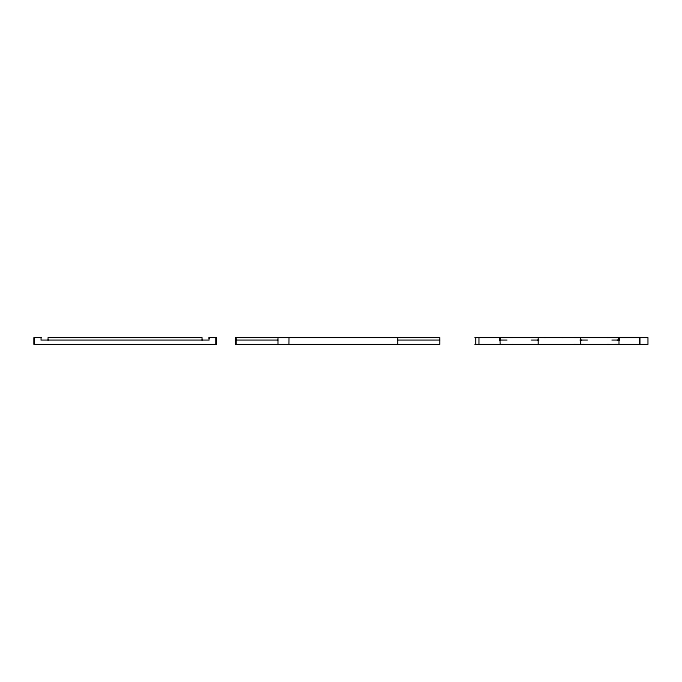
<?xml version="1.0" encoding="UTF-8"?>
<svg xmlns="http://www.w3.org/2000/svg" width="682" height="682" viewBox="0 0 682 682"><rect width="100%" height="100%" fill="white"/><g stroke="black" fill="none" stroke-linecap="round" stroke-linejoin="round"><path stroke-width="1.02" d="M34.1 344.495L34.1 337.505L41.091 337.505L41.099 340.13L209.076 340.13L209.076 337.505L216.075 337.505L216.075 344.495L34.1 344.495L34.109 337.505M209.084 338.46L209.084 337.505M216.066 344.495L216.066 337.505M235.912 344.495L235.912 337.505L439.643 337.505L439.634 344.495L235.912 344.495L235.912 337.505M277.966 337.505L277.975 344.495M538.328 344.495L538.354 337.505M615.573 344.487L614.951 344.487L617.577 344.495M397.572 337.505L397.58 344.495M400.53 337.505L399.967 337.505M535.481 337.505L537.211 337.505M574.312 337.505L578.396 337.505M579.879 337.505L584.329 337.505M584.329 344.495L583.263 344.495M40.187 337.505L41.099 337.505M275.647 337.505L274.812 337.505M288.989 337.505L288.853 344.495M502.421 337.505L504.868 337.505M510.11 337.505L512.549 337.505M544.168 337.505L545.83 337.505M561.883 337.513L563.008 337.513M607.099 337.505L611.012 337.505M613.664 337.505L639.929 337.496L639.929 344.504M474.698 337.505L647.883 337.505L647.9 344.495L474.698 344.495M607.27 337.505L607.781 337.505M500.145 340.13L499.906 337.513L500.332 344.504M581.456 340.13L580.544 340.13M235.912 340.122L277.847 340.13M397.691 340.13L439.634 340.13M499.454 340.13L506.897 340.13M531.363 340.13L538.78 340.13M580.092 340.13L587.509 340.13M611.967 340.122L619.418 340.122M537.697 340.13L538.251 340.13M617.329 340.122L618.958 340.122L618.958 337.505L618.966 344.487L618.31 344.487M502.421 344.495L502.949 344.495M512.029 344.495L512.549 344.495M577.083 344.495L573.929 344.495L575.011 344.495M578.788 344.495L577.185 344.495M609.751 344.495L607.099 344.495M607.27 344.495L608.608 344.495M616.068 344.495L617.585 344.495M584.338 344.495L580.544 344.495L580.518 337.505M639.537 337.496L639.537 344.495M478.934 337.513L478.934 344.504M475.576 337.513L475.576 344.504M202.094 340.13L202.085 337.505L48.081 337.505L48.081 340.122M617.577 337.505L616.895 337.505L617.585 337.505"/></g></svg>
